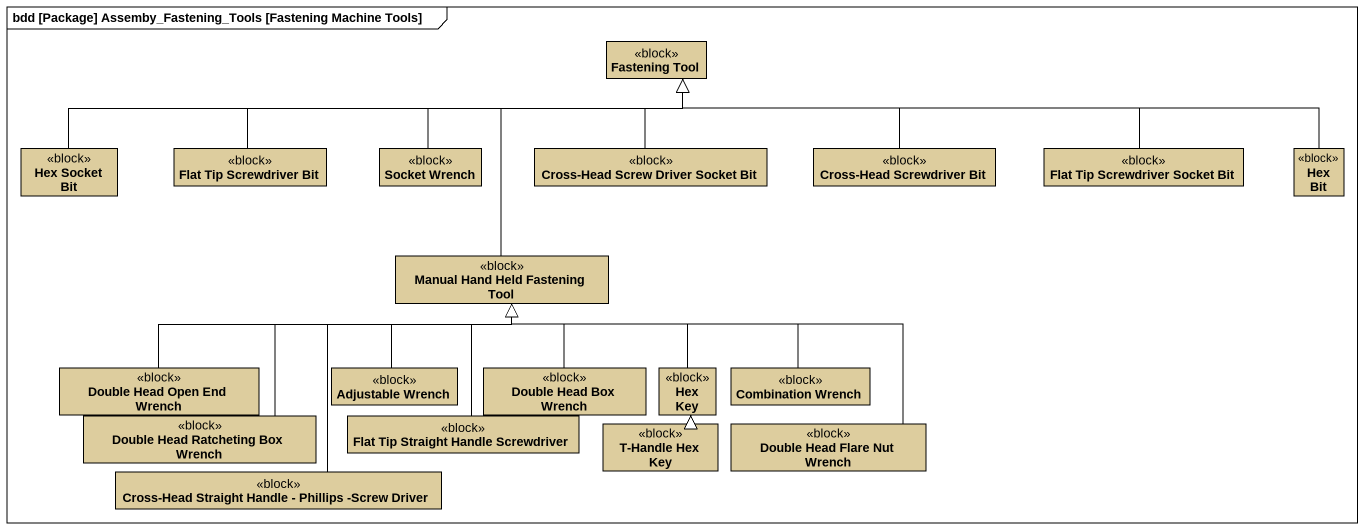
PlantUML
@startuml
mainframe bdd [Package] Assemby_Fastening_Tools [Fastening Machine Tools]
hide circle
hide empty members
class "Fastening Tool" as Fastening_Tool <<block>> #DDCD9E
class "Hex Socket Bit" as Hex_Socket_Bit <<block>> #DDCD9E
class "Flat Tip Screwdriver Bit" as Flat_Tip_Screwdriver_Bit <<block>> #DDCD9E
class "Socket Wrench" as Socket_Wrench <<block>> #DDCD9E
class "Cross-Head Screw Driver Socket Bit" as Cross_Head_Screw_Driver <<block>> #DDCD9E
class "Cross-Head Screwdriver Bit" as Cross_Head_Screwdriver_Bit <<block>> #DDCD9E
class "Flat Tip Screwdriver Socket Bit" as Flat_Tip_Screwdriver_Socket <<block>> #DDCD9E
class "Hex Bit" as Hex_Bit <<block>> #DDCD9E
class "Manual Hand Held Fastening Tool" as Manual_Hand_Held_Fastening <<block>> #DDCD9E
class "Double Head Open End Wrench" as Double_Head_Open_End_Wrench <<block>> #DDCD9E
class "Adjustable Wrench" as Adjustable_Wrench <<block>> #DDCD9E
class "Double Head Box Wrench" as Double_Head_Box_Wrench <<block>> #DDCD9E
class "Hex Key" as Hex_Key <<block>> #DDCD9E
class "Combination Wrench" as Combination_Wrench <<block>> #DDCD9E
class "Double Head Ratcheting Box Wrench" as Double_Head_Ratcheting_Box <<block>> #DDCD9E
class "Flat Tip Straight Handle Screwdriver" as Flat_Tip_Straight_Handle <<block>> #DDCD9E
class "T-Handle Hex Key" as T_Handle_Hex_Key <<block>> #DDCD9E
class "Double Head Flare Nut Wrench" as Double_Head_Flare_Nut_Wrench <<block>> #DDCD9E
class "Cross-Head Straight Handle - Phillips -Screw Driver" as Cross_Head_Straight_Handle <<block>> #DDCD9E
Hex_Socket_Bit -right-|> Fastening_Tool
Flat_Tip_Screwdriver_Bit -right-|> Fastening_Tool
Socket_Wrench -right-|> Fastening_Tool
Cross_Head_Screw_Driver -up-|> Fastening_Tool
Cross_Head_Screwdriver_Bit -left-|> Fastening_Tool
Flat_Tip_Screwdriver_Socket -left-|> Fastening_Tool
Hex_Bit -left-|> Fastening_Tool
Manual_Hand_Held_Fastening -up-|> Fastening_Tool
Double_Head_Open_End_Wrench -right-|> Manual_Hand_Held_Fastening
Adjustable_Wrench -up-|> Manual_Hand_Held_Fastening
Double_Head_Box_Wrench -up-|> Manual_Hand_Held_Fastening
Hex_Key -up-|> Manual_Hand_Held_Fastening
Combination_Wrench -left-|> Manual_Hand_Held_Fastening
Double_Head_Ratcheting_Box -right-|> Manual_Hand_Held_Fastening
Flat_Tip_Straight_Handle -up-|> Manual_Hand_Held_Fastening
T_Handle_Hex_Key -up-|> Hex_Key
Double_Head_Flare_Nut_Wrench -left-|> Manual_Hand_Held_Fastening
Cross_Head_Straight_Handle -up-|> Manual_Hand_Held_Fastening
@enduml
